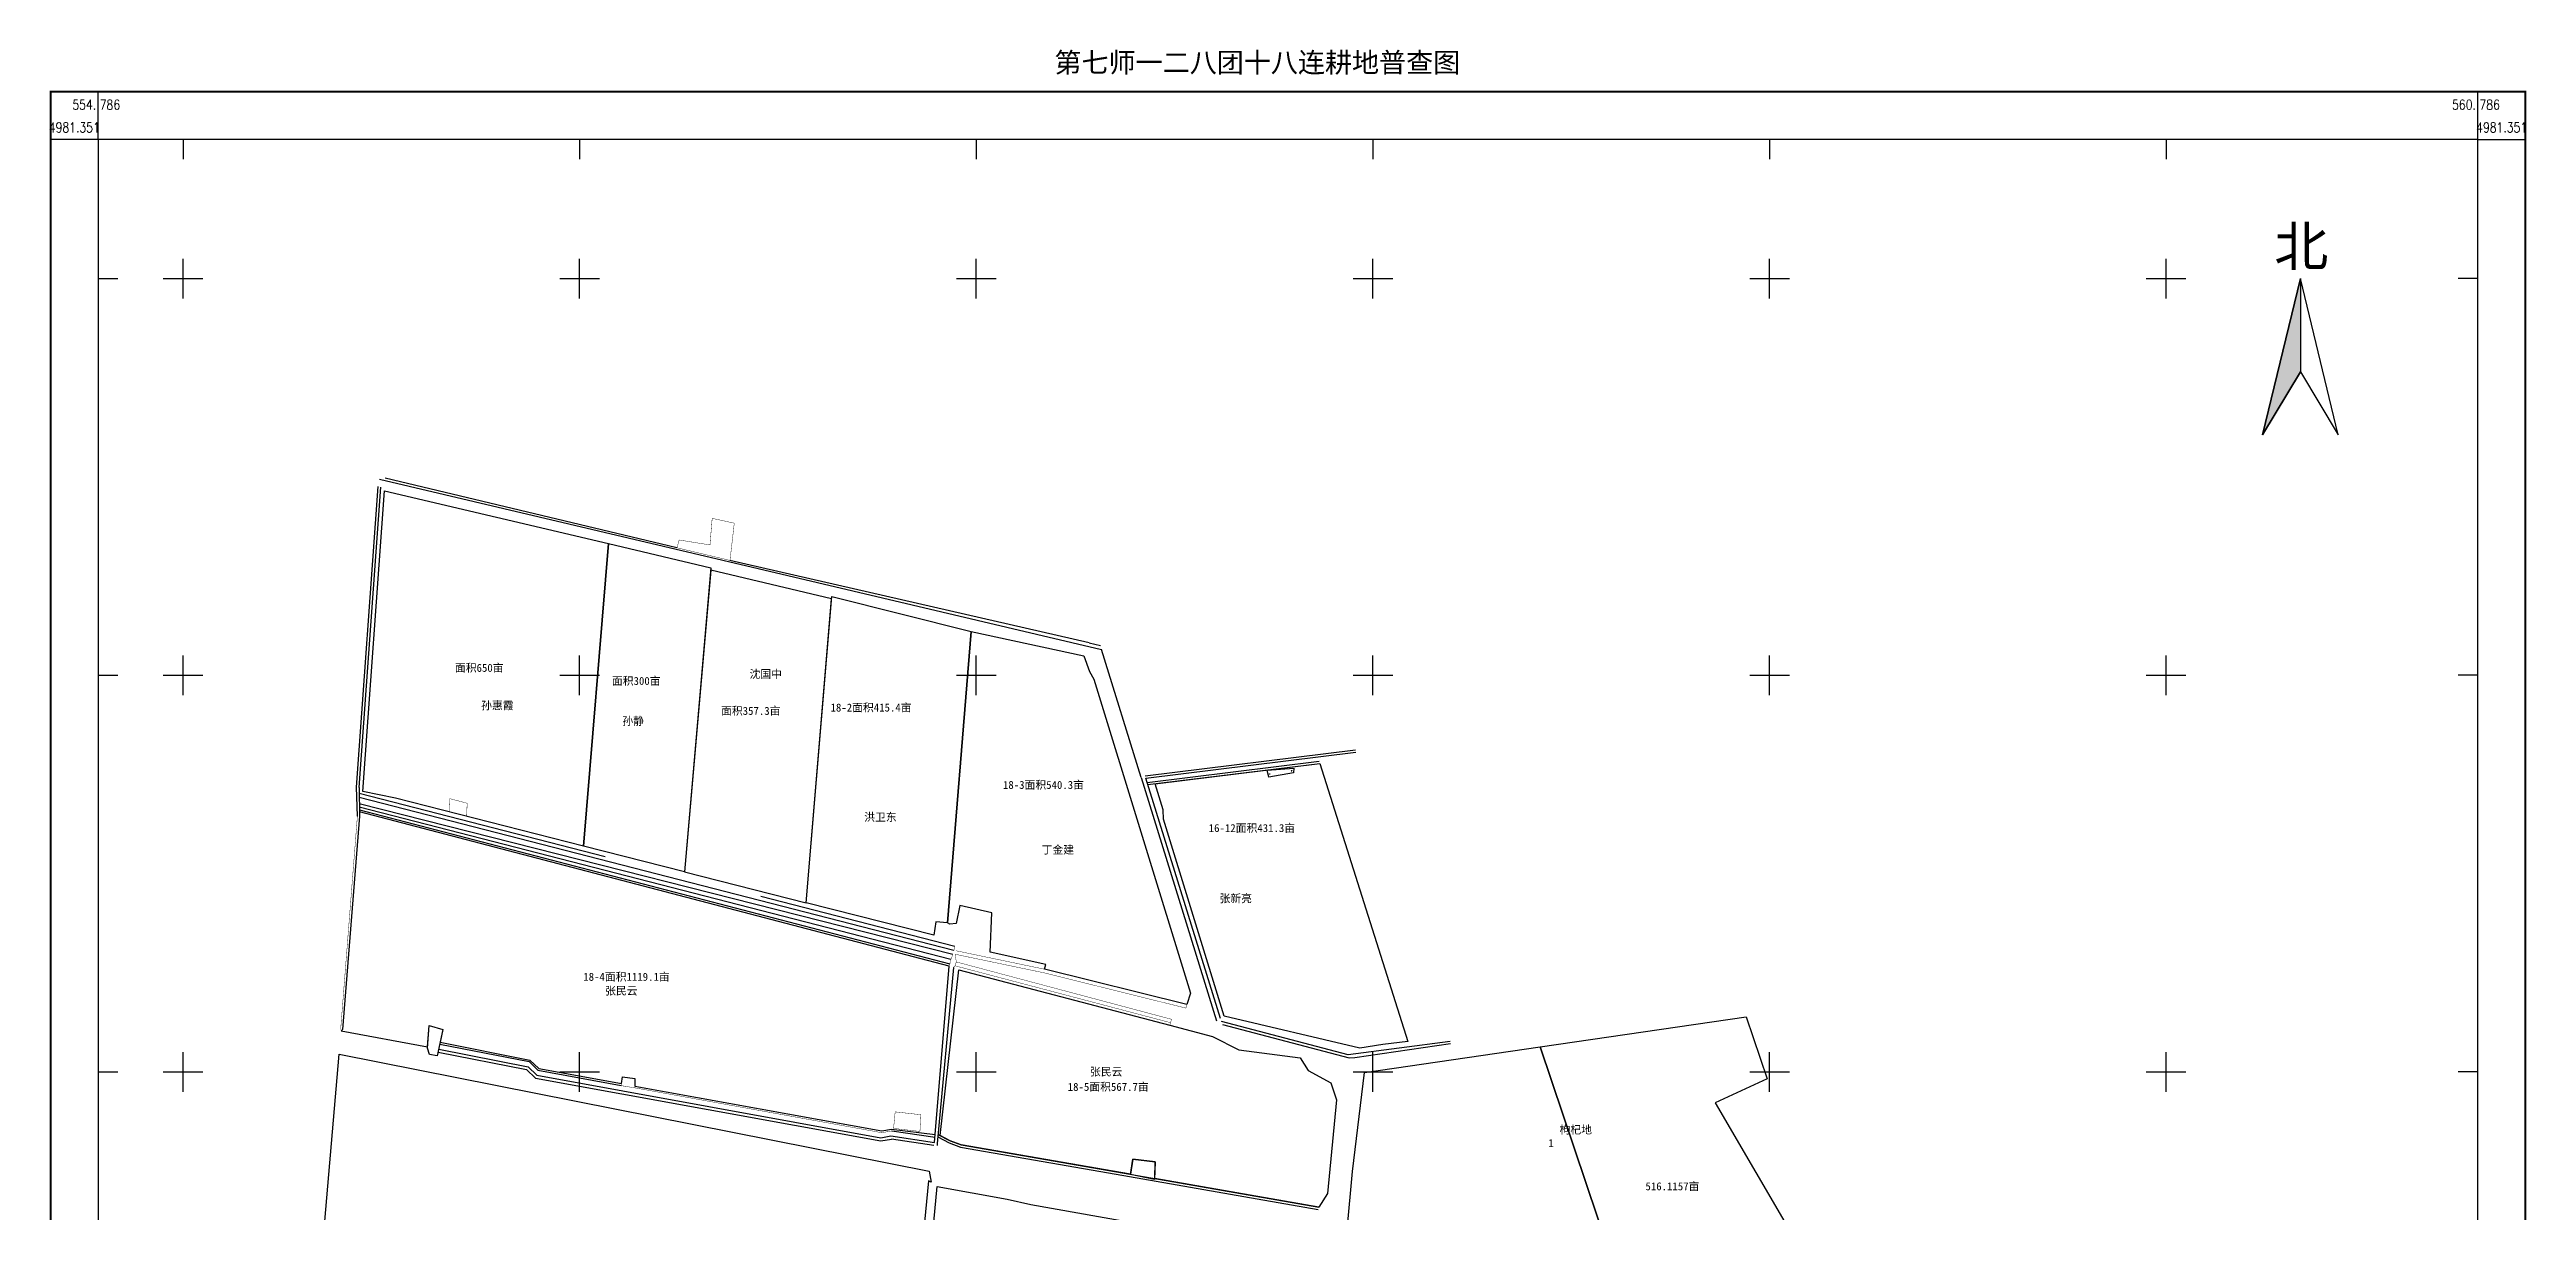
# Model space of a CAD drawing. Extents: x 554595 to 560908, y 4975051 to 4981577.
# Drawn here: x 554664 to 560908, y 4978648 to 4981577 of the extents above; entities that cross this region are included whole.
import ezdxf
from ezdxf.enums import TextEntityAlignment as Align

# ---------------------------------------------------------------- set-up
doc = ezdxf.new("R2010")
doc.units = 0
doc.header["$LTSCALE"] = 10
doc.layers.get('0').update_dxf_attribs({"linetype": 'CONTINUOUS'})
for name, color, linetype in [('MJZJ', 4, 'CONTINUOUS'), ('TK', 7, 'CONTINUOUS'), ('ZDH', 1, 'CONTINUOUS'), ('地物地貌', 7, 'CONTINUOUS'), ('测地框', 7, 'CONTINUOUS'), ('路林渠', 7, 'CONTINUOUS')]:
    doc.layers.add(name, color=color, linetype=linetype)
doc.styles.add('HZ', font='rs.shx', dxfattribs={"width": 0.8, "bigfont": 'hztxt.shx'})
doc.styles.add('宋体', font='SimSun.ttf')
doc.styles.add('楷体', font='SIMKAI.TTF', dxfattribs={"width": 0.8})

msp = doc.modelspace()

# ---------------------------------------------------------------- hatches: boundary and pattern name
at = {"layer": 'TK', "linetype": 'Continuous'}
msp.add_hatch(color=7, dxfattribs=at).paths.add_polyline_path([(560338.4, 4981000.5), (560338.4, 4980764.7), (560243.3, 4980606.2)])

# ---------------------------------------------------------------- linework, layer by layer
at = {"color": 6}
for p, q in [((557739.6, 4979751.1), (557740.6, 4979751.1)), ((557794.4, 4979759.4), (557795.4, 4979759.4))]:
    msp.add_line(p, q, dxfattribs=at)
for centre in [(557740.1, 4979751.1), (557794.9, 4979759.4)]:
    msp.add_ellipse(centre, major_axis=(-0.354, 0.354), ratio=1, start_param=3.926991, end_param=10.210176, dxfattribs=at)
at = {"layer": 'TK', "linetype": 'Continuous'}
for p, q in [((554786, 4981351), (554786, 4981471)), ((560786, 4981351), (560786, 4981471)), ((554786, 4981351), (554666, 4981351)), ((555000, 4981351), (555000, 4981301)), ((556000, 4981351), (556000, 4981301)), ((557000, 4981351), (557000, 4981301)), ((558000, 4981351), (558000, 4981301)), ((559000, 4981351), (559000, 4981301)), ((560000, 4981351), (560000, 4981301)), ((560786, 4981351), (560906, 4981351)), ((555000, 4980950), (555000, 4981050)), ((556000, 4980950), (556000, 4981050)), ((557000, 4980950), (557000, 4981050)), ((558000, 4980950), (558000, 4981050)), ((559000, 4980950), (559000, 4981050)), ((560000, 4980950), (560000, 4981050)), ((554786, 4981000), (554836, 4981000)), ((554950, 4981000), (555050, 4981000)), ((555950, 4981000), (556050, 4981000)), ((556950, 4981000), (557050, 4981000)), ((557950, 4981000), (558050, 4981000)), ((558950, 4981000), (559050, 4981000)), ((559950, 4981000), (560050, 4981000)), ((560786, 4981000), (560736, 4981000)), ((555000, 4979950), (555000, 4980050)), ((556000, 4979950), (556000, 4980050)), ((557000, 4979950), (557000, 4980050)), ((558000, 4979950), (558000, 4980050)), ((559000, 4979950), (559000, 4980050)), ((560000, 4979950), (560000, 4980050)), ((554786, 4980000), (554836, 4980000)), ((554950, 4980000), (555050, 4980000)), ((555950, 4980000), (556050, 4980000)), ((556950, 4980000), (557050, 4980000)), ((557950, 4980000), (558050, 4980000)), ((558950, 4980000), (559050, 4980000)), ((559950, 4980000), (560050, 4980000)), ((560786, 4980000), (560736, 4980000)), ((555000, 4978950), (555000, 4979050)), ((556000, 4978950), (556000, 4979050)), ((557000, 4978950), (557000, 4979050)), ((558000, 4978950), (558000, 4979050)), ((559000, 4978950), (559000, 4979050)), ((560000, 4978950), (560000, 4979050)), ((554786, 4979000), (554836, 4979000)), ((554950, 4979000), (555050, 4979000)), ((555950, 4979000), (556050, 4979000)), ((556950, 4979000), (557050, 4979000)), ((557950, 4979000), (558050, 4979000)), ((558950, 4979000), (559050, 4979000)), ((559950, 4979000), (560050, 4979000)), ((560786, 4979000), (560736, 4979000))]:
    msp.add_line(p, q, dxfattribs=at)
at = {"layer": 'TK', "linetype": 'Continuous', "const_width": 5, "flags": 128}
msp.add_lwpolyline([(554666, 4975231), (560906, 4975231), (560906, 4981471), (554666, 4981471)], close=True, dxfattribs=at)
at = {"layer": 'TK', "linetype": 'Continuous', "flags": 128}
for points in [[(554786, 4975351), (560786, 4975351), (560786, 4981351), (554786, 4981351)], [(560338.4, 4981000.5), (560243.3, 4980606.2), (560338.4, 4980764.7), (560433.4, 4980606.2)], [(560338.4, 4981000.5), (560338.4, 4980764.7), (560243.3, 4980606.2)]]:
    msp.add_lwpolyline(points, close=True, dxfattribs=at)
at = {"layer": '地物地貌', "color": 6, "linetype": 'Continuous', "const_width": 1, "flags": 128}
for points in [[(556250.8, 4980341), (556328.6, 4980328.5), (556334.2, 4980395.6), (556389.9, 4980383.4), (556379.1, 4980289.5), (556245.5, 4980321.3)], [(555671.5, 4979656.6), (555673, 4979688.8), (555716.5, 4979677.3), (555715.1, 4979645.1)], [(556108.2, 4978987.3), (556139.1, 4978983), (556139.1, 4978959.7), (556104.3, 4978965.4)], [(556858, 4978849.8), (556860.3, 4978892), (556795.6, 4978899.2), (556791.5, 4978857.6)]]:
    msp.add_lwpolyline(points, close=True, dxfattribs=at)
at = {"layer": '地物地貌', "color": 6, "linetype": 'Continuous', "flags": 128}
for points in [[(557733.8, 4979760.4), (557801, 4979765.5), (557799.7, 4979754.2), (557737.9, 4979743.1)], [(555621, 4979117.1), (555655.4, 4979107.1), (555641, 4979040.9), (555621.7, 4979044.1), (555616.2, 4979060.1)], [(557394.8, 4978780.2), (557451.2, 4978773), (557449.8, 4978729.1), (557388.9, 4978741.6)]]:
    msp.add_lwpolyline(points, close=True, dxfattribs=at)
at = {"layer": '测地框', "color": 7, "linetype": 'Continuous', "flags": 128}
for points in [[(555508.3, 4980464.6), (556073.2, 4980331.8), (556010, 4979569.1), (555536, 4979689.7), (555453.5, 4979706.7)], [(556073.2, 4980331.8), (556331.1, 4980271.2), (556264.5, 4979504.3), (556010, 4979569)], [(556264.5, 4979504.3), (556570.9, 4979426.5), (556635.2, 4980192.9), (556330.5, 4980265.2)], [(556635.7, 4980198.8), (556987.4, 4980110.3), (556927.2, 4979375.7), (556898.4, 4979378.6), (556893.2, 4979344.8), (556570.9, 4979426.5)], [(556987.4, 4980110.3), (557271.1, 4980048.7), (557285.2, 4980009.5), (557296.6, 4979989.8), (557540.3, 4979198.4), (557530.8, 4979169.7), (557172.4, 4979258.8), (557175.3, 4979270.7), (557035.1, 4979301.6), (557039.1, 4979401), (556958.9, 4979419.9), (556949.7, 4979374.2), (556933.4, 4979372.1), (556927.2, 4979375.7)], [(557451.2, 4979726.6), (557866, 4979777.3), (558088.4, 4979076.6), (558025, 4979069.2), (557967, 4979059.9), (557625.4, 4979140.3), (557471.9, 4979637.3), (557471.1, 4979660.7)], [(556931.7, 4979266.4), (555444.6, 4979655.3), (555444.7, 4979644.7), (555402.5, 4979106.6), (555399.1, 4979103.8), (555616.5, 4979062.9), (555621, 4979117.1), (555655.4, 4979107.1), (555648.3, 4979074.6), (555874.5, 4979029.9), (555897, 4979008.3), (556105.2, 4978970.5), (556108.2, 4978987.3), (556139.1, 4978983), (556139.1, 4978964.4), (556761.8, 4978851.2), (556786.6, 4978855.6), (556896.5, 4978841.9)], [(556956.5, 4979257.2), (557488.1, 4979117.7), (557595.5, 4979089.5), (557662, 4979055.3), (557816.4, 4979035.4), (557837.1, 4979003.1), (557893.6, 4978972.2), (557908.4, 4978929.6), (557885.3, 4978693.3), (557863.4, 4978659.2), (557449.9, 4978731.6), (557451.2, 4978773), (557394.8, 4978780.2), (557389, 4978742.2), (556962.2, 4978816), (556934.3, 4978826.5), (556908.6, 4978839.8)], [(558422.2, 4979063.2), (558941.4, 4979139.2), (558993.8, 4978982.3), (558863.3, 4978922.3), (559164.3, 4978405), (559039.2, 4978370.6), (558652.7, 4978376.3)], [(555393.9, 4979044.6), (556880.9, 4978750.1), (556886, 4978722.1), (556879.3, 4978725), (556815.2, 4978057.3), (556343.2, 4978142.6), (556343.8, 4978144.7), (556329.7, 4978149.9), (556328.8, 4978145.2), (555385.8, 4978315.7), (555331.9, 4978320.4)], [(556901.4, 4978711.2), (557077.9, 4978679.4), (557137.3, 4978665.7), (557374.6, 4978623.6), (557321.8, 4978050.7), (557316.9, 4977997.2), (557284, 4978000.2), (557280.8, 4977984.5), (556839.9, 4978054.9)]]:
    msp.add_lwpolyline(points, close=True, dxfattribs=at)
at = {"layer": '测地框', "color": 7, "linetype": 'Continuous', "elevation": 293.5, "flags": 128}
msp.add_lwpolyline([(557978.8, 4978998.4), (558422.2, 4979063.2), (558652.7, 4978376.3), (557925.2, 4978386.8), (557918.7, 4978414.4), (557935.4, 4978601.9), (557949, 4978748.7)], close=True, dxfattribs=at)
at = {"layer": '路林渠', "color": 6, "linetype": 'Continuous'}
for p, q in [((555495.2, 4980494.3), (557316.1, 4980065)), ((556245.5, 4980321.3), (555510.1, 4980497)), ((557284.6, 4980082.1), (556379.1, 4980289.5)), ((557284.6, 4980082.1), (557312.9, 4980075.4)), ((557415.9, 4979742.4), (557316.1, 4980065)), ((557956.4, 4979811.2), (557426, 4979745.5)), ((557427.5, 4979740.9), (557957.3, 4979806.1)), ((557864.4, 4979782.9), (557431.2, 4979729.1)), ((557432.6, 4979724.4), (557866, 4979777.3)), ((557415.9, 4979742.4), (557605.9, 4979128.6)), ((557615.6, 4979134.4), (557427.5, 4979740.9)), ((557938, 4979043.3), (557618.5, 4979127.1)), ((557620.6, 4979119.8), (557940.2, 4979035.3)), ((558194.6, 4979077), (557938, 4979043.3)), ((557940.2, 4979035.3), (557954.8, 4979036.7)), ((557954.8, 4979036.7), (558195.6, 4979071.9))]:
    msp.add_line(p, q, dxfattribs=at)
at = {"layer": '路林渠', "color": 6, "linetype": 'Continuous', "flags": 128}
for points in [[(555437.4, 4979717.9), (555492.1, 4980475.8)], [(555444.2, 4979716.6), (555498.9, 4980474.5)], [(555439.7, 4979645.1), (555437.4, 4979717.9)], [(555444.2, 4979716.6), (555444.7, 4979644.7)], [(556064, 4979542.6), (555444.3, 4979701.8)], [(556943.7, 4979306.3), (555444.4, 4979691.4)], [(555444.5, 4979677), (556941.2, 4979296.5)], [(556936.1, 4979283.4), (555444.5, 4979667.8)], [(555444.6, 4979660.9), (556933.2, 4979272.3)], [(556931.7, 4979266.4), (555444.6, 4979655.3)], [(556946.2, 4979316.1), (556456.6, 4979441.8)], [(556894.8, 4978822.1), (556931.7, 4979266.4)], [(556942.3, 4979263.1), (556901.4, 4978819.8)], [(555643, 4979049.9), (555866.2, 4979005.9), (555888.8, 4978984.2), (556759.4, 4978826), (556786.4, 4978830.8)], [(555644.6, 4979057.6), (555870, 4979013.1), (555892.5, 4978991.5), (556759.4, 4978834), (556785, 4978838.5)], [(555647.4, 4979070.2), (555872.4, 4979025.8), (555894.9, 4979004.2), (556104.4, 4978966.1)], [(556785, 4978838.5), (556894.8, 4978822.1)], [(556893.4, 4978814.8), (556786.4, 4978830.8)], [(556787.4, 4978851.2), (556896, 4978835.8)], [(556902.9, 4978835.9), (556931.8, 4978820.9), (556960.5, 4978810.1), (557352.7, 4978742.4), (557862.4, 4978653.2)], [(556903.5, 4978842.4), (556934.3, 4978826.5), (556962.2, 4978816), (557353.7, 4978748.4), (557863.4, 4978659.2)], [(556901.9, 4978814.6), (556902, 4978819.6)]]:
    msp.add_lwpolyline(points, dxfattribs=at)
at = {"layer": '路林渠', "color": 6, "linetype": 'Continuous', "const_width": 1, "flags": 128}
for points in [[(555439.7, 4979645.1), (555397.5, 4979107)], [(555444.7, 4979644.7), (555402.5, 4979106.6)], [(556941.2, 4979296.5), (556936.1, 4979283.4), (556933.2, 4979272.3), (556931.7, 4979266.4)], [(556942.3, 4979263.1), (556946.4, 4979267.5), (556949.8, 4979277.2), (556946.8, 4979296.6)], [(556946.2, 4979316.1), (556943.7, 4979306.3)], [(556946.4, 4979267.5), (557489.8, 4979124.1)], [(556946.8, 4979296.6), (557170.3, 4979249.9), (557528.6, 4979160.8)], [(556948.6, 4979305.5), (557172.4, 4979258.8), (557530.8, 4979169.7)], [(557492.3, 4979132.6), (556949.8, 4979277.2)], [(556908.6, 4978839.8), (556956.5, 4979257.2)], [(557528.6, 4979160.8), (557530.8, 4979169.7)], [(557492.3, 4979132.6), (557489.8, 4979124.1), (557488.1, 4979117.7)], [(555648.3, 4979074.6), (555874.5, 4979029.9), (555897, 4979008.3), (556105.2, 4978970.5)], [(556139.1, 4978964.4), (556761.8, 4978851.2), (556786.6, 4978855.6)], [(556139.1, 4978959.8), (556761.8, 4978846.7), (556787.4, 4978851.2)], [(556786.6, 4978855.6), (556896.5, 4978841.9)]]:
    msp.add_lwpolyline(points, dxfattribs=at)

# ---------------------------------------------------------------- texts
at = {"layer": 'MJZJ', "color": 1, "linetype": 'Continuous', "style": '宋体'}
for s, p in [('1', (558449.1, 4978820.5)), ('枸杞地', (558511.6, 4978854.9)), ('516.1157亩', (558755.3, 4978712.3))]:
    msp.add_text(s, height=20, dxfattribs=at).set_placement(p, align=Align.MIDDLE)
at = {"layer": 'TK', "linetype": 'Continuous', "style": '宋体'}
msp.add_text('第七师一二八团十八连耕地普查图', height=50, dxfattribs=at).set_placement((557708.7, 4981504.8), align=Align.BOTTOM_CENTER)
at = {"layer": 'TK', "linetype": 'Continuous', "style": 'HZ', "width": 0.8}
for s, p in [('554.', (554781, 4981438.5)), ('560.', (560781, 4981438.5))]:
    msp.add_text(s, height=25, dxfattribs=at).set_placement(p, align=Align.MIDDLE_RIGHT)
for p in [(554790, 4981438.5), (560790, 4981438.5)]:
    msp.add_text('786', height=25, dxfattribs=at).set_placement(p, align=Align.MIDDLE_LEFT)
for p in [(554726, 4981381), (560846, 4981381)]:
    msp.add_text('4981.351', height=25, dxfattribs=at).set_placement(p, align=Align.MIDDLE)
at = {"layer": 'TK', "color": 7, "linetype": 'Continuous', "style": '楷体'}
msp.add_text('北', height=100, dxfattribs=at).set_placement((560340.8, 4981001.7), align=Align.BOTTOM_CENTER)
at = {"layer": 'ZDH', "color": 1, "linetype": 'Continuous', "style": '宋体'}
for s, p in [('面积650亩', (555685.6, 4980008.6)), ('沈国中', (556428.5, 4979993.1)), ('面积300亩', (556081.4, 4979975.6)), ('孙惠霞', (555751.7, 4979913.8)), ('孙静', (556107.7, 4979874.5)), ('面积357.3亩', (556356.6, 4979900.2)), ('18-2面积415.4亩', (556632.6, 4979908.5)), ('洪卫东', (556717.4, 4979632.4))]:
    msp.add_text(s, height=20, dxfattribs=at).set_placement(p)
at = {"layer": 'ZDH', "color": 6, "linetype": 'Continuous', "style": '宋体'}
for s, p in [('18-3面积540.3亩', (557067.3, 4979713.5)), ('16-12面积431.3亩', (557586.1, 4979604.7)), ('丁金建', (557164.8, 4979549.9)), ('张新亮', (557613.3, 4979427.3)), ('18-4面积1119.1亩', (556009.2, 4979229.7)), ('张民云', (556064.1, 4979194.5)), ('18-5面积567.7亩', (557230.6, 4978952.2)), ('张民云', (557286.6, 4978990.4))]:
    msp.add_text(s, height=20, dxfattribs=at).set_placement(p)

doc.saveas('drawing.dxf')
